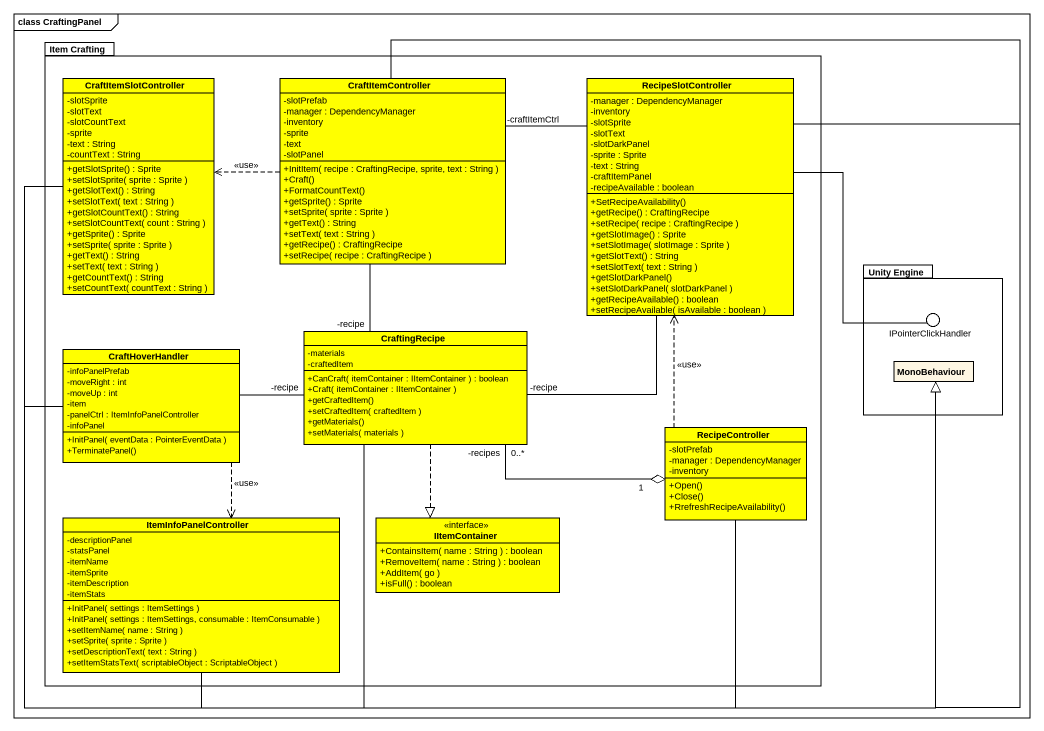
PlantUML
@startuml
mainframe class CraftingPanel
allowmixing
hide circle
hide empty members
skinparam classAttributeIconSize 0
package "Item Crafting" as Item_Crafting {
  class CraftItemSlotController #FFFF00 {
    -slotSprite
    -slotText
    -slotCountText
    -sprite
    -text : String
    -countText : String
    +getSlotSprite() : Sprite
    +setSlotSprite( sprite : Sprite )
    +getSlotText() : String
    +setSlotText( text : String )
    +getSlotCountText() : String
    +setSlotCountText( count : String )
    +getSprite() : Sprite
    +setSprite( sprite : Sprite )
    +getText() : String
    +setText( text : String )
    +getCountText() : String
    +setCountText( countText : String )
  }
  class CraftItemController #FFFF00 {
    -slotPrefab
    -manager : DependencyManager
    -inventory
    -sprite
    -text
    -slotPanel
    +InitItem( recipe : CraftingRecipe, sprite, text : String )
    +Craft()
    +FormatCountText()
    +getSprite() : Sprite
    +setSprite( sprite : Sprite )
    +getText() : String
    +setText( text : String )
    +getRecipe() : CraftingRecipe
    +setRecipe( recipe : CraftingRecipe )
  }
  class RecipeSlotController #FFFF00 {
    -manager : DependencyManager
    -inventory
    -slotSprite
    -slotText
    -slotDarkPanel
    -sprite : Sprite
    -text : String
    -craftItemPanel
    -recipeAvailable : boolean
    +SetRecipeAvailability()
    +getRecipe() : CraftingRecipe
    +setRecipe( recipe : CraftingRecipe )
    +getSlotImage() : Sprite
    +setSlotImage( slotImage : Sprite )
    +getSlotText() : String
    +setSlotText( text : String )
    +getSlotDarkPanel()
    +setSlotDarkPanel( slotDarkPanel )
    +getRecipeAvailable() : boolean
    +setRecipeAvailable( isAvailable : boolean )
  }
  class CraftHoverHandler #FFFF00 {
    -infoPanelPrefab
    -moveRight : int
    -moveUp : int
    -item
    -panelCtrl : ItemInfoPanelController
    -infoPanel
    +InitPanel( eventData : PointerEventData )
    +TerminatePanel()
  }
  class CraftingRecipe #FFFF00 {
    -materials
    -craftedItem
    +CanCraft( itemContainer : IItemContainer ) : boolean
    +Craft( itemContainer : IItemContainer )
    +getCraftedItem()
    +setCraftedItem( craftedItem )
    +getMaterials()
    +setMaterials( materials )
  }
  class RecipeController #FFFF00 {
    -slotPrefab
    -manager : DependencyManager
    -inventory
    +Open()
    +Close()
    +RrefreshRecipeAvailability()
  }
  class ItemInfoPanelController #FFFF00 {
    -descriptionPanel
    -statsPanel
    -itemName
    -itemSprite
    -itemDescription
    -itemStats
    +InitPanel( settings : ItemSettings )
    +InitPanel( settings : ItemSettings, consumable : ItemConsumable )
    +setItemName( name : String )
    +setSprite( sprite : Sprite )
    +setDescriptionText( text : String )
    +setItemStatsText( scriptableObject : ScriptableObject )
  }
  interface IItemContainer #FFFF00 {
    +ContainsItem( name : String ) : boolean
    +RemoveItem( name : String ) : boolean
    +AddItem( go )
    +isFull() : boolean
  }
}
package "Unity Engine" as Unity_Engine {
  class MonoBehaviour
}
() IPointerClickHandler
Unity_Engine -up- IPointerClickHandler
CraftItemSlotController -right-|> MonoBehaviour
CraftItemController .left.> CraftItemSlotController : <<use>>
CraftItemController -- "-recipe" CraftingRecipe
CraftItemController -right-|> MonoBehaviour
RecipeSlotController -left- "-craftItemCtrl" CraftItemController
RecipeSlotController -- "-recipe" CraftingRecipe
RecipeSlotController -right- IPointerClickHandler
RecipeSlotController --|> MonoBehaviour
CraftHoverHandler -right- "-recipe" CraftingRecipe
CraftHoverHandler -right-|> MonoBehaviour
CraftHoverHandler ..> ItemInfoPanelController : <<use>>
CraftingRecipe -right-|> MonoBehaviour
CraftingRecipe ..|> IItemContainer
RecipeController .up.> RecipeSlotController : <<use>>
RecipeController "1" o-left- "-recipes\n0..*" CraftingRecipe
RecipeController -right-|> MonoBehaviour
ItemInfoPanelController -right-|> MonoBehaviour
@enduml
